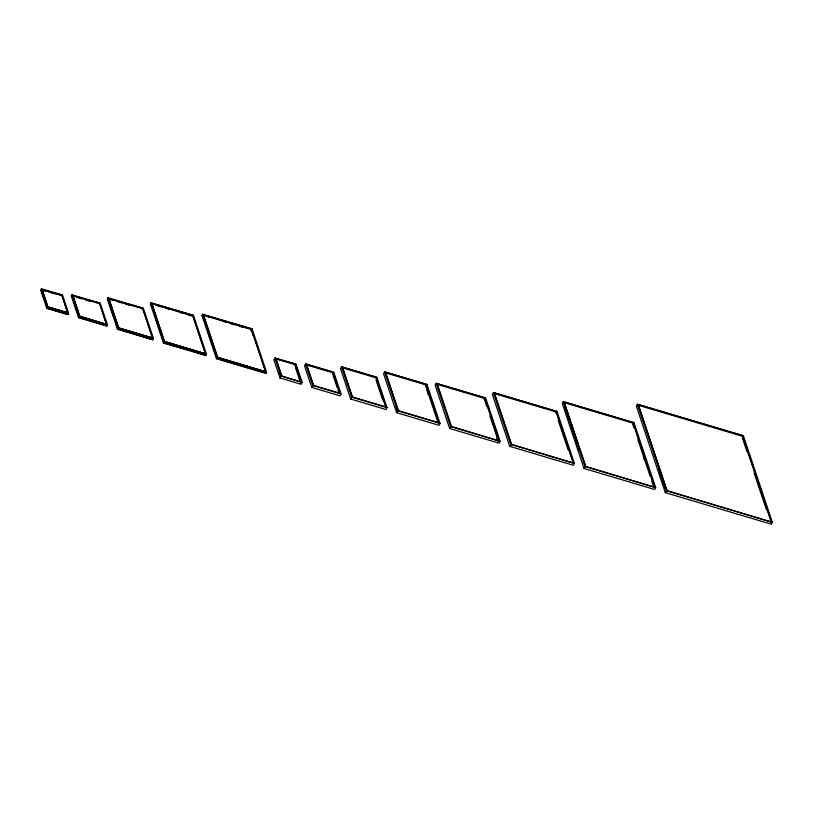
<?xml version="1.0" encoding="UTF-8"?>
<svg xmlns="http://www.w3.org/2000/svg" width="813" height="813" viewBox="0 0 813 813"><rect width="100%" height="100%" fill="white"/><g stroke="black" fill="none" stroke-linecap="round" stroke-linejoin="round"><path stroke-width="1.22" d="M66.463 312.538L47.825 306.989L42.032 289.692L61.9 295.454L67.621 312.883L47.896 306.867L42.174 289.438L41.321 288.788L40.65 290.058L46.727 308.229L67.936 314.54L68.607 313.269L62.53 295.109L41.321 288.788L47.398 306.958L46.727 308.229L67.936 314.54M47.286 308.005L50.955 308.727M61.9 295.454L42.032 289.692M71.31 296.064L71.981 294.804L100.263 303.219L107.499 324.844L106.828 326.115L78.546 317.69L71.31 296.064L72.164 296.704M79.278 317.151L78.546 317.69L79.776 316.206L107.499 324.844L79.217 316.43L71.981 294.804L72.835 295.444L79.776 316.206M99.694 303.442L106.513 324.458L79.644 316.46L72.764 295.566L100.263 303.219M106.513 324.458L99.633 303.564M142.661 309.509L143.322 308.239L107.977 297.721L107.306 298.991L117.438 329.265L152.793 339.783L153.454 338.523L143.322 308.239L108.688 298.615L142.631 308.716M118.668 327.781L108.82 298.361L107.977 297.721L118.098 327.995L153.454 338.523L118.668 327.781L117.438 329.265L118.17 328.726M118.535 328.035L152.539 338.005L118.535 328.035L108.759 298.493M142.265 309.418L142.763 308.462L152.6 337.873M150.375 304.011L151.035 302.751L193.464 315.373L206.482 354.305L205.821 355.566L163.393 342.944L150.375 304.011L151.218 304.662M151.391 304.347L151.889 303.391L193.464 315.373M189.287 350.261L163.393 342.944L164.063 341.673L151.035 302.751L151.889 303.391L164.49 341.704L151.757 303.645L192.762 315.851L205.506 353.909L165.7 342.07M192.762 315.851L151.818 303.523M201.949 315.474L202.62 314.204L252.111 328.93L266.583 372.191L265.922 373.452L216.421 358.726L201.949 315.474L202.803 316.115M202.976 315.8L203.474 314.844L252.111 328.93M205.506 353.909L192.894 315.596M217.152 358.187L216.421 358.726L217.65 357.232L266.583 372.191L217.091 357.456L202.62 314.204L203.474 314.844L217.65 357.232M217.518 357.486L265.597 371.795L217.518 357.486L203.402 314.977L251.481 329.285M250.882 330.424L251.552 329.153L265.668 371.673M275.038 359.813L275.709 358.543L296.074 364.214L302.151 382.384L301.145 384.285L279.936 377.964L273.859 359.803L274.855 357.903L296.074 364.214M279.936 377.964L281.501 375.85L302.151 382.384L280.932 376.063L274.855 357.903L275.709 358.543L281.501 375.85M294.845 365.708L295.505 364.437L301.298 381.734M311.755 387.435L313.32 385.311L340.19 393.309L341.033 393.949L340.037 395.85L311.755 387.435L304.519 365.809L305.515 363.909L333.797 372.324L341.033 393.949L312.751 385.535L305.515 363.909L333.797 372.324M332.568 373.817L333.239 372.547L340.19 393.309M350.647 399.01L352.202 396.886L386.145 406.988L386.998 407.628L385.992 409.528L350.647 399.01L340.515 368.736L341.511 366.836L376.866 377.354L386.998 407.628L351.643 397.11L341.511 366.836L376.866 377.354M396.602 412.689L398.167 410.565L439.172 422.77L440.026 423.41L439.03 425.311L396.602 412.689L383.573 373.756L384.579 371.856L426.998 384.488L440.026 423.41L397.608 410.789L384.579 371.856L426.998 384.488M425.494 386.084L426.093 384.945L385.789 372.954L398.38 410.585M449.63 428.471L451.195 426.347L500.127 441.296L499.131 443.197L449.63 428.471L435.158 385.22L436.164 383.319L485.656 398.045L500.127 441.296L450.636 426.571L436.164 383.319L485.656 398.045M450.809 427.506L451.408 426.358L437.374 384.407L484.741 398.502L498.786 440.463M484.142 399.64L484.741 398.502M484.426 399.529L485.097 398.268L499.273 440.656M509.731 446.357L511.296 444.233L574.374 463.39L573.368 465.29L509.731 446.357L492.363 394.447L493.369 392.547L557.007 411.49L574.374 463.39L510.737 444.457L493.369 392.547L557.007 411.49M510.91 445.392L511.509 444.244L494.578 393.644L556.092 411.947L573.023 462.556M555.777 412.974L556.438 411.713L573.521 462.749M563.876 403.898L564.476 402.76L633.063 423.167L654.343 486.753M583.978 468.451L585.543 466.327L655.685 487.587L654.678 489.487L583.978 468.451L562.271 403.563L563.267 401.673L633.977 422.709L655.685 487.587L584.974 466.55L563.267 401.673L633.977 422.709M637.951 406.47L638.561 405.331L742.493 436.266L771.009 521.468L770.409 522.607M665.288 492.648L666.853 490.524L772.35 522.312L771.344 524.212L665.288 492.648L636.345 406.144L637.341 404.244L743.407 435.798L772.35 522.312L666.294 490.747L637.341 404.244L743.407 435.798M742.178 437.292L742.838 436.022L771.496 521.661M42.174 289.438L62.53 295.109M203.341 315.098L251.42 329.407L265.597 371.795M207.945 316.907L210.354 317.629M222.366 321.206L225.973 322.273M230.78 323.706L234.388 324.783M239.195 326.216L242.802 327.283M157.59 305.82L161.208 306.897M166.025 308.33L169.653 309.407M179.297 312.283L182.915 313.361M187.742 314.794L191.36 315.871M109.704 299.357L113.342 300.444M116.97 301.521L121.828 302.964M125.456 304.052L129.094 305.129M99.562 303.696L72.692 295.698L79.644 316.46M77.164 297.467L81.839 298.859M85.345 299.895L90.019 301.288M42.998 290.414L46.493 291.45M51.148 292.843L54.644 293.879M67.753 312.629L47.398 306.958L68.607 313.269L67.753 312.629L61.971 295.322M79.715 316.328L106.574 324.326M164.561 341.582L205.567 353.787M55.609 310.109L59.105 311.155M61.432 311.846L64.928 312.883M137.56 334.499L141.198 335.576M146.045 337.019L152.102 338.828M167.742 343.482L171.36 344.56M176.187 345.992L182.214 347.791M197.894 352.456L203.931 354.255M227.975 361.409L233.981 363.198M236.39 363.909L242.396 365.698M260.424 371.063L264.032 372.141M104.806 325.119L79.105 317.466L72.55 297.863M117.997 329.041L152.793 339.783M191.695 350.972L203.758 354.57M218.189 358.858L263.869 372.456M265.068 372.811L265.922 373.452M204.967 354.925L205.821 355.566M105.975 325.464L106.828 326.115M742.574 438.481L746.954 451.561M754.118 472.973L766.456 509.853M638.561 405.331L667.067 490.544M638.195 404.884L666.853 490.524M658.835 468.877L665.664 489.284M633.408 422.933L654.831 486.946M632.748 424.203L633.937 427.76M637.9 439.609L650.197 476.357M651.782 481.103L653.764 487.028M643.307 456.703L644.506 460.3M564.476 402.76L585.756 466.337M564.12 402.313L585.543 466.327M564.679 406.297L579.537 450.687M558.155 420.097L568.084 449.772M494.223 393.197L511.296 444.233M484.822 400.707L486.794 406.602M489.944 416.022L498.217 440.748M496.977 438.004L498.186 441.601M437.008 383.96L451.195 426.347M439.172 422.77L426.439 384.712L425.768 385.972L438.105 422.841M426.093 384.945L438.685 422.577M427.069 390.789L428.248 394.315M385.433 372.506L398.167 410.565M396.205 407.018L397.384 410.545M376.307 377.578L386.145 406.988M385.657 406.795L375.962 377.811L342.72 367.923L352.425 396.907M376.033 380.017L382.72 400.016M342.364 367.476L352.202 396.886M339.692 393.116L332.893 372.791L306.735 365.007L313.533 385.332M332.954 374.966L337.202 387.659M337.974 389.966L339.133 393.421M306.369 364.549L313.32 385.311M300.8 381.541L295.16 364.671L276.074 358.99L281.715 375.86M295.617 368.015L300.627 383.004M279.235 371.378L280.363 374.752M251.217 329.793L253.189 335.678M203.362 316.979L204.551 320.505M213.209 346.409L215.973 354.651M203.199 317.294L206.746 327.893M208.321 332.598L216.593 357.324M156.167 318.615L157.356 322.182M155.994 318.93L163.962 342.72M142.692 308.594L152.468 338.127M108.322 299.316L111.076 307.548M108.159 299.631L114.064 317.283M115.639 321.989L117.6 327.863M75.802 306.775L78.505 314.844M41.666 290.383L43.597 296.156M41.504 290.698L44.979 301.084M164.622 341.45L164.063 341.673L206.482 354.305L164.622 341.45"/></g></svg>
